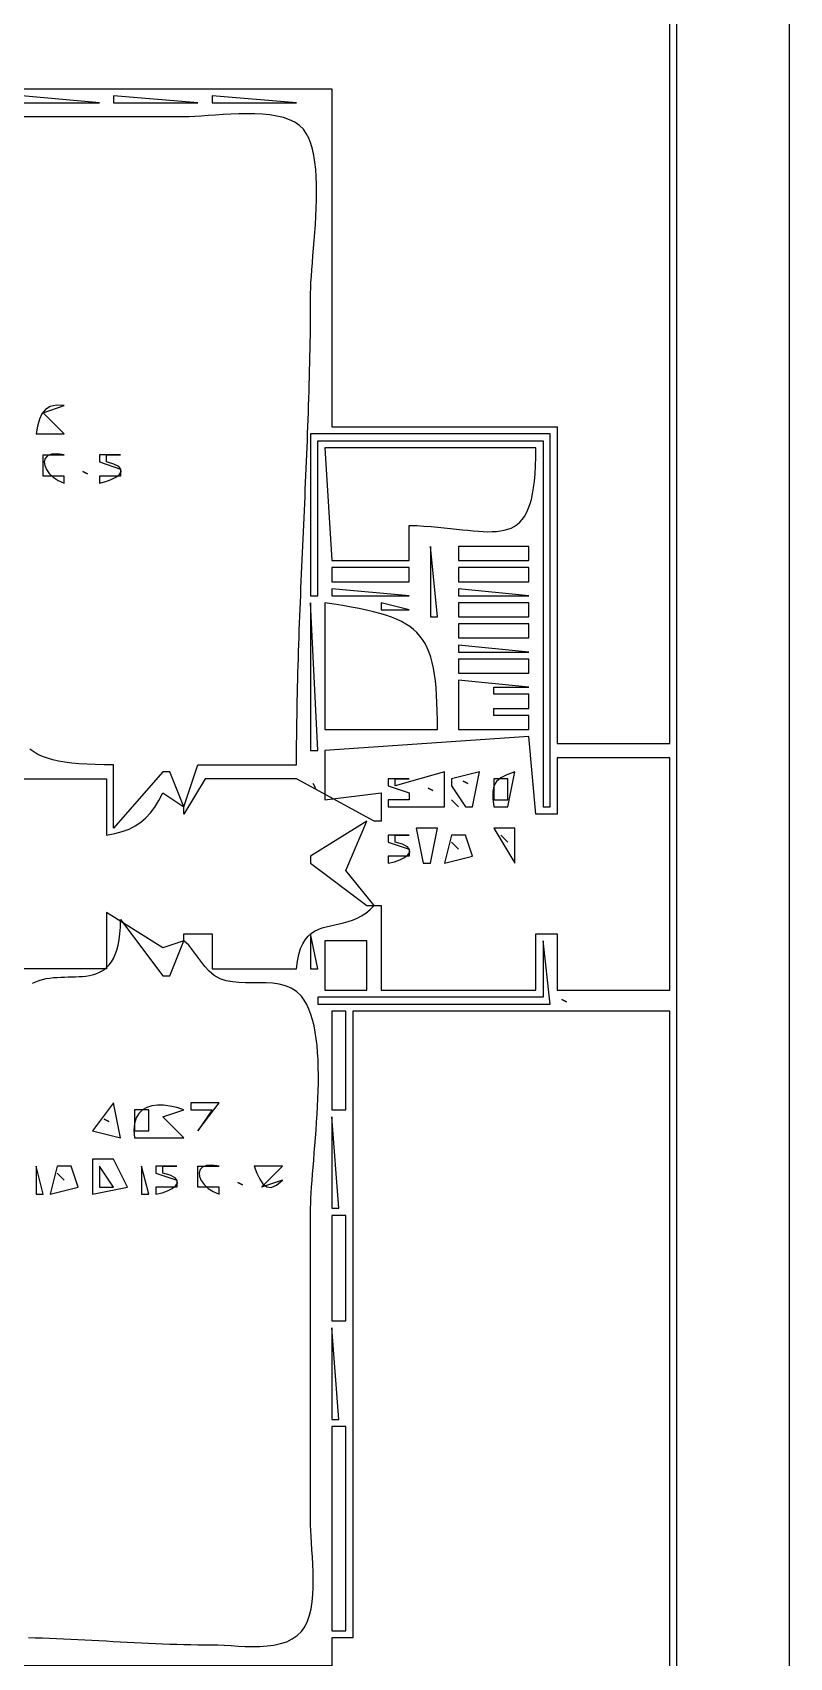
# Model space of a CAD drawing. Extents: x 0 to 1224, y 0 to 792.
# Drawn here: x 1116.5 to 1224, y 323.2 to 554 of the extents above; entities that cross this region are included whole.
import ezdxf

# ---------------------------------------------------------------- set-up
doc = ezdxf.new("R2010")
doc.units = 0
doc.layers.add('C7', color=7, linetype='CONTINUOUS')

msp = doc.modelspace()

# ---------------------------------------------------------------- linework, layer by layer
at = {"layer": 'C7'}
for points in [[(0, 792), (0, 0), (1224, 0), (1224, 792), (0, 792)], [(48, 774), (48, 133), (1208, 133), (1208, 774), (48, 774)], [(706, 546), (1159, 546), (1159, 498), (1191, 498), (1191, 453), (1207, 453), (1207, 773), (49, 773)], [(1115, 545), (1115, 544), (1126, 544), (1115, 545)], [(1128, 545), (1128, 544), (1140, 544), (1128, 545)], [(1142, 545), (1142, 544), (1154, 544), (1142, 545)], [(1154.9722, 540.2576), (1154.4303, 540.7998), (1153.7692, 541.2504), (1153.0023, 541.6167), (1152.1432, 541.9062), (1151.2053, 542.1261), (1150.2023, 542.2838), (1149.1475, 542.3867), (1148.0546, 542.442), (1146.937, 542.4573), (1145.8083, 542.4397), (1144.682, 542.3966), (1143.5716, 542.3355), (1142.4905, 542.2636), (1141.4525, 542.1883), (1140.4709, 542.1169), (1139.5592, 542.0568), (1138.7311, 542.0154), (1138, 542), (1087, 542)], [(1115.9477, 326.0365), (1116.9397, 326.0087), (1117.9336, 325.9761), (1118.9291, 325.9392), (1119.9262, 325.8983), (1120.9247, 325.8541), (1121.9244, 325.807), (1122.9254, 325.7574), (1123.9274, 325.7059), (1124.9303, 325.653), (1125.934, 325.5991), (1126.9384, 325.5447), (1127.9433, 325.4903), (1128.9487, 325.4364), (1129.9544, 325.3835), (1130.9602, 325.332), (1131.9661, 325.2824), (1132.9719, 325.2353), (1133.9775, 325.1911), (1134.9827, 325.1502), (1135.9875, 325.1133), (1136.9918, 325.0807), (1137.9953, 325.0529), (1138.998, 325.0305), (1139.9998, 325.0138), (1141.0005, 325.0035), (1142, 325), (1142.8355, 324.9831), (1143.7397, 324.9409), (1144.6981, 324.8855), (1145.6964, 324.8293), (1146.7202, 324.7846), (1147.7552, 324.7637), (1148.787, 324.7789), (1149.8012, 324.8425), (1150.7835, 324.9669), (1151.7196, 325.1643), (1152.595, 325.447), (1153.3953, 325.8275), (1154.1064, 326.3179), (1154.6777, 326.8933), (1155.1499, 327.5753), (1155.5313, 328.3511), (1155.8303, 329.2083), (1156.0551, 330.134), (1156.2142, 331.1158), (1156.3157, 332.1409), (1156.3681, 333.1968), (1156.3796, 334.2708), (1156.3586, 335.3503), (1156.3134, 336.4226), (1156.2523, 337.4753), (1156.1836, 338.4955), (1156.1158, 339.4707), (1156.057, 340.3882), (1156.0156, 341.2355), (1156, 342), (1156, 387), (1156.009, 387.6765), (1156.0347, 388.4126), (1156.0751, 389.2042), (1156.1283, 390.047), (1156.1922, 390.9366), (1156.2648, 391.8689), (1156.3441, 392.8395), (1156.4282, 393.8442), (1156.515, 394.8788), (1156.6026, 395.939), (1156.6889, 397.0204), (1156.772, 398.1189), (1156.8499, 399.2302), (1156.9205, 400.3501), (1156.9819, 401.4742), (1157.0321, 402.5983), (1157.0691, 403.7181), (1157.0909, 404.8294), (1157.0954, 405.9279), (1157.0808, 407.0094), (1157.045, 408.0696), (1156.986, 409.1042), (1156.9018, 410.109), (1156.7905, 411.0797), (1156.6499, 412.012), (1156.4783, 412.9017), (1156.2734, 413.7446), (1156.0334, 414.5363), (1155.7563, 415.2726), (1155.44, 415.9492), (1155.0826, 416.5619), (1154.6821, 417.1064), (1154.0035, 417.7764), (1153.2478, 418.2721), (1152.4265, 418.6192), (1151.5511, 418.8436), (1150.6333, 418.9711), (1149.6845, 419.0275), (1148.7163, 419.0387), (1147.7404, 419.0305), (1146.7681, 419.0287), (1145.8111, 419.0592), (1144.8809, 419.1478), (1143.9891, 419.3203), (1143.1473, 419.6026), (1142.3064, 420.0669), (1141.5878, 420.6604), (1140.9586, 421.3485), (1140.3858, 422.0967), (1139.8364, 422.8705), (1139.2777, 423.6353), (1138.6765, 424.3566), (1138, 425), (1138, 426), (1142, 426), (1142, 421), (1154, 421), (1154.124, 422.1034), (1154.3129, 423.0577), (1154.5622, 423.8755), (1154.8677, 424.5692), (1155.225, 425.1511), (1155.6296, 425.6337), (1156.0774, 426.0294), (1156.5638, 426.3508), (1157.0846, 426.6102), (1157.6354, 426.82), (1158.2118, 426.9927), (1158.8096, 427.1408), (1159.4242, 427.2766), (1160.0515, 427.4126), (1160.6869, 427.5612), (1161.3263, 427.7349), (1161.9652, 427.9461), (1162.5992, 428.2073), (1163.2241, 428.5308), (1163.8354, 428.9291), (1164.4288, 429.4147), (1165, 430), (1166, 430), (1166, 418), (1188, 418), (1188, 426), (1191, 426), (1191, 418), (1207, 418), (1207, 451), (1191, 451), (1191, 443), (1188, 443), (1187, 454), (1158, 452), (1158, 445), (1166, 446), (1166, 442), (1165, 442), (1154, 448), (1141, 448), (1138, 443), (1138, 444), (1140, 450), (1154, 450), (1154.0013, 451.0083), (1154.0052, 452.0162), (1154.0116, 453.0236), (1154.0205, 454.0307), (1154.0317, 455.0373), (1154.0452, 456.0435), (1154.0609, 457.0492), (1154.0787, 458.0546), (1154.0985, 459.0596), (1154.1203, 460.0643), (1154.144, 461.0685), (1154.1694, 462.0724), (1154.1966, 463.076), (1154.2254, 464.0792), (1154.2558, 465.0821), (1154.2876, 466.0846), (1154.3209, 467.0869), (1154.3554, 468.0888), (1154.3912, 469.0905), (1154.4282, 470.0918), (1154.4662, 471.0929), (1154.5053, 472.0937), (1154.5452, 473.0943), (1154.586, 474.0946), (1154.6275, 475.0946), (1154.6697, 476.0945), (1154.7126, 477.0941), (1154.7559, 478.0935), (1154.7997, 479.0927), (1154.8438, 480.0916), (1154.8882, 481.0905), (1154.9328, 482.0891), (1154.9776, 483.0876), (1155.0223, 484.0859), (1155.0671, 485.084), (1155.1117, 486.082), (1155.1561, 487.0799), (1155.2002, 488.0777), (1155.244, 489.0753), (1155.2873, 490.0728), (1155.3302, 491.0703), (1155.3724, 492.0676), (1155.4139, 493.0649), (1155.4547, 494.0621), (1155.4946, 495.0593), (1155.5337, 496.0564), (1155.5717, 497.0535), (1155.6087, 498.0505), (1155.6445, 499.0475), (1155.679, 500.0445), (1155.7123, 501.0415), (1155.7441, 502.0385), (1155.7745, 503.0355), (1155.8033, 504.0325), (1155.8305, 505.0295), (1155.8559, 506.0266), (1155.8796, 507.0238), (1155.9014, 508.021), (1155.9212, 509.0183), (1155.939, 510.0156), (1155.9547, 511.013), (1155.9682, 512.0106), (1155.9794, 513.0082), (1155.9883, 514.0059), (1155.9947, 515.0038), (1155.9986, 516.0018), (1156, 517), (1156.0121, 517.7148), (1156.0463, 518.5073), (1156.0988, 519.3697), (1156.1659, 520.2946), (1156.2441, 521.2744), (1156.3296, 522.3014), (1156.4189, 523.3682), (1156.5082, 524.4672), (1156.594, 525.5908), (1156.6725, 526.7315), (1156.7402, 527.8817), (1156.7934, 529.0338), (1156.8285, 530.1802), (1156.8417, 531.3135), (1156.8294, 532.4261), (1156.7881, 533.5103), (1156.714, 534.5587), (1156.6036, 535.5636), (1156.4531, 536.5176), (1156.2589, 537.4129), (1156.0173, 538.2422), (1155.7248, 538.9978), (1155.3777, 539.6721), (1154.9723, 540.2577)], [(1117, 497), (1121, 497), (1118, 500), (1121, 501), (1119.8661, 501.0623), (1118.9872, 500.8793), (1118.3228, 500.4714), (1117.8324, 499.859), (1117.4755, 499.0627), (1117.2115, 498.1028), (1117, 497)], [(1156, 497), (1156, 474), (1157, 474), (1157, 496), (1189, 496), (1189, 444), (1190, 444), (1190, 497), (1156, 497)], [(1121, 490), (1121, 491), (1118, 491), (1118, 494), (1121, 494), (1119.9802, 494.1463), (1119.1989, 494.0889), (1118.6445, 493.8617), (1118.3055, 493.4985), (1118.1705, 493.0334), (1118.2279, 492.5002), (1118.4663, 491.9328), (1118.8742, 491.3651), (1119.4401, 490.8312), (1120.1525, 490.3648), (1121, 490)], [(1126, 494), (1126, 493), (1129, 492), (1129, 491), (1126, 491), (1126, 490), (1126.8898, 490.2117), (1127.6847, 490.4919), (1128.3419, 490.8242), (1128.8187, 491.1925), (1129.0722, 491.5802), (1129.0599, 491.9711), (1128.7389, 492.3489), (1128.0665, 492.6973), (1127, 493), (1127, 494), (1129, 494), (1126, 494)], [(1158, 495), (1159, 479), (1170, 479), (1170, 484), (1171.0653, 483.9585), (1172.0953, 483.8996), (1173.0903, 483.8269), (1174.0504, 483.7436), (1174.9759, 483.6535), (1175.8672, 483.5598), (1176.7244, 483.4662), (1177.5479, 483.376), (1178.3379, 483.2929), (1179.0947, 483.2202), (1179.8185, 483.1615), (1180.5097, 483.1202), (1181.1684, 483.0999), (1181.795, 483.104), (1182.3897, 483.1359), (1182.9527, 483.1992), (1183.4845, 483.2974), (1183.9851, 483.434), (1184.455, 483.6124), (1184.8943, 483.8361), (1185.3033, 484.1086), (1185.6823, 484.4334), (1186.0316, 484.814), (1186.3513, 485.2538), (1186.6419, 485.7564), (1186.9036, 486.3252), (1187.1365, 486.9638), (1187.3411, 487.6755), (1187.5175, 488.4639), (1187.666, 489.3325), (1187.7869, 490.2847), (1187.8805, 491.3241), (1187.9471, 492.4541), (1187.9868, 493.6782), (1188, 495), (1158, 495)], [(1123.666626, 491.666656), (1124.333374, 491.333344), (1123.666626, 491.666656)], [(1173, 481), (1173, 471), (1174, 471), (1173, 481)], [(1177, 481), (1177, 479), (1187, 479), (1187, 481), (1177, 481)], [(1159, 478), (1159, 476), (1170, 476), (1170, 478), (1159, 478)], [(1177, 478), (1177, 476), (1187, 476), (1187, 478), (1177, 478)], [(1159, 475), (1159, 474), (1170, 474), (1159, 475)], [(1177, 475), (1177, 474), (1187, 474), (1177, 475)], [(1156, 473), (1156, 452), (1157, 452), (1156, 473)], [(1158, 473), (1158, 455), (1174, 455), (1173.9938, 456.331), (1173.9741, 457.5873), (1173.9385, 458.7714), (1173.8852, 459.8859), (1173.8118, 460.9333), (1173.7164, 461.9162), (1173.5968, 462.8372), (1173.451, 463.6988), (1173.2767, 464.5036), (1173.072, 465.254), (1172.8347, 465.9528), (1172.5626, 466.6023), (1172.2538, 467.2053), (1171.906, 467.7641), (1171.5172, 468.2815), (1171.0853, 468.76), (1170.6082, 469.202), (1170.0837, 469.6102), (1169.5098, 469.9871), (1168.8843, 470.3353), (1168.2052, 470.6573), (1167.4704, 470.9557), (1166.6776, 471.233), (1165.8249, 471.4918), (1164.9101, 471.7347), (1163.9312, 471.9641), (1162.8859, 472.1827), (1161.7723, 472.3931), (1160.5881, 472.5977), (1159.3314, 472.7991), (1158, 473)], [(1166, 473), (1166, 472), (1170, 472), (1166, 473)], [(1177, 473), (1177, 471), (1187, 471), (1187, 473), (1177, 473)], [(1177, 470), (1177, 468), (1187, 468), (1187, 470), (1177, 470)], [(1177, 467), (1177, 466), (1187, 466), (1177, 467)], [(1177, 465), (1177, 463), (1187, 463), (1187, 465), (1177, 465)], [(1177, 462), (1177, 455), (1187, 455), (1187, 457), (1182, 457), (1182, 458), (1187, 458), (1187, 460), (1182, 460), (1182, 461), (1187, 461), (1177, 462)], [(1114, 448), (1127, 448), (1127, 440), (1128.1859, 440.2222), (1129.2548, 440.5079), (1130.2186, 440.8649), (1131.0888, 441.3007), (1131.8771, 441.823), (1132.5952, 442.4394), (1133.2549, 443.1577), (1133.8678, 443.9854), (1134.4456, 444.9303), (1135, 446), (1138, 444), (1136, 449), (1135, 449), (1128, 441), (1128, 450), (1126.657, 450.0081), (1125.3945, 450.034), (1124.2102, 450.0803), (1123.1017, 450.1493), (1122.0665, 450.2435), (1121.1023, 450.3654), (1120.2066, 450.5173), (1119.3771, 450.7018), (1118.6114, 450.9213), (1117.9071, 451.1783), (1117.2617, 451.4751), (1116.673, 451.8144), (1116.1385, 452.1984)], [(1167, 448), (1167, 447), (1170, 446), (1170, 445), (1167, 445), (1167, 444), (1175, 444), (1175, 449), (1168, 447), (1168, 448), (1170, 448), (1167, 448)], [(1176, 448), (1176, 447), (1178, 444), (1179, 444), (1180, 449), (1176, 448)], [(1182, 444), (1184, 444), (1185, 449), (1183.8519, 448.5726), (1182.991, 448.12), (1182.389, 447.5998), (1182.0172, 446.97), (1181.8475, 446.1882), (1181.8512, 445.2122), (1182, 444)], [(1182, 448), (1182, 445), (1184, 445), (1184, 448), (1182, 448)], [(1156.333374, 447.333344), (1156.666626, 446.666656), (1156.333374, 447.333344)], [(1172.666626, 446.666656), (1173.333374, 446.333344), (1172.666626, 446.666656)], [(1177.666626, 447.666656), (1178.333374, 447.333344), (1177.666626, 447.666656)], [(1176, 445), (1177, 444), (1176, 445)], [(1164, 442), (1156, 437), (1156, 436), (1164, 430), (1165, 430), (1161, 435), (1164, 442)], [(1171, 441), (1172, 436), (1173, 436), (1174, 441), (1171, 441)], [(1182, 441), (1185, 436), (1185, 441), (1182, 441)], [(1167, 440), (1167, 439), (1170, 438), (1170, 437), (1167, 437), (1167, 436), (1167.8898, 436.2117), (1168.6847, 436.4919), (1169.3419, 436.8242), (1169.8187, 437.1925), (1170.0722, 437.5802), (1170.0599, 437.9711), (1169.7389, 438.3489), (1169.0665, 438.6973), (1168, 439), (1168, 440), (1170, 440), (1167, 440)], [(1176, 440), (1175, 436), (1179, 437), (1178, 440), (1176, 440)], [(1176, 439), (1177, 438), (1176, 439)], [(1183, 440), (1184, 439), (1183, 440)], [(1116.4869, 418.9595), (1116.9555, 419.1819), (1117.4377, 419.3625), (1117.9317, 419.5061), (1118.4354, 419.617), (1118.9472, 419.6999), (1119.4651, 419.7593), (1119.9872, 419.7998), (1120.5118, 419.8259), (1121.037, 419.8422), (1121.5608, 419.8533), (1122.0815, 419.8637), (1122.5973, 419.878), (1123.1061, 419.9008), (1123.6062, 419.9365), (1124.0958, 419.9898), (1124.5729, 420.0652), (1125.0357, 420.1673), (1125.4823, 420.3006), (1125.911, 420.4697), (1126.3198, 420.6791), (1126.7069, 420.9335), (1127.0704, 421.2374), (1127.4084, 421.5953), (1127.7192, 422.0117), (1128.0008, 422.4914), (1128.2514, 423.0387), (1128.4692, 423.6583), (1128.6522, 424.3547), (1128.7986, 425.1326), (1128.9067, 425.9963), (1128.9744, 426.9506), (1129, 428), (1135, 420), (1136, 420), (1138, 425), (1135, 424), (1127, 429), (1127, 421), (1114, 421)], [(1156, 426), (1156, 421), (1157, 421), (1156, 426)], [(1189, 425), (1189, 417), (1157, 417), (1157, 416), (1190, 416), (1189, 425)], [(1158, 425), (1158, 418), (1164, 418), (1164, 425), (1158, 425)], [(1191.666626, 416.666656), (1192.333374, 416.333344), (1191.666626, 416.666656)], [(1162, 415), (1162, 326), (1159, 326), (1159, 322), (983, 322), (983, 213), (1007, 215), (1007, 134), (1207, 134), (1207, 415), (1162, 415)], [(1159, 415), (1159, 401), (1161, 401), (1161, 415), (1159, 415)], [(1128, 402), (1125, 398), (1129, 397), (1128, 402)], [(1131, 397), (1138, 397), (1135, 400), (1138, 401), (1137.012, 401.3037), (1136.0482, 401.5178), (1135.1234, 401.6345), (1134.2524, 401.6459), (1133.4501, 401.544), (1132.7312, 401.3211), (1132.1106, 400.9692), (1131.6031, 400.4805), (1131.2234, 399.8471), (1130.9865, 399.0611), (1130.907, 398.1147), (1131, 397)], [(1139, 402), (1139, 401), (1142, 401), (1140, 398), (1143, 402), (1139, 402)], [(1126.666626, 399.666656), (1127.333374, 399.333344), (1126.666626, 399.666656)], [(1131, 401), (1131, 398), (1133, 398), (1133, 401), (1131, 401)], [(1159, 400), (1159, 387), (1160, 387), (1159, 400)], [(1117, 393), (1117, 389), (1118, 389), (1117, 393)], [(1120, 393), (1119, 389), (1123, 390), (1122, 393), (1120, 393)], [(1125, 394), (1125, 389), (1130, 390), (1128, 394), (1125, 394)], [(1126, 393), (1126, 390), (1127, 390), (1128, 390), (1126, 393)], [(1132, 393), (1132, 389), (1133, 389), (1132, 393)], [(1134, 393), (1134, 392), (1137, 391), (1137, 390), (1134, 390), (1134, 389), (1134.8898, 389.2117), (1135.6847, 389.4919), (1136.3419, 389.8242), (1136.8187, 390.1925), (1137.0722, 390.5802), (1137.0599, 390.9711), (1136.7389, 391.3489), (1136.0665, 391.6973), (1135, 392), (1135, 393), (1137, 393), (1134, 393)], [(1143, 389), (1143, 390), (1140, 390), (1140, 393), (1143, 393), (1141.9802, 393.1463), (1141.1989, 393.0889), (1140.6445, 392.8617), (1140.3055, 392.4985), (1140.1705, 392.0334), (1140.2279, 391.5002), (1140.4663, 390.9328), (1140.8742, 390.3651), (1141.4401, 389.8312), (1142.1525, 389.3648), (1143, 389)], [(1148, 393), (1148.3568, 392.0001), (1148.7618, 391.1368), (1149.229, 390.471), (1149.7724, 390.0636), (1150.406, 389.9753), (1151.1438, 390.2672), (1152, 391), (1149, 390), (1152, 393), (1148, 393)], [(1120, 392), (1121, 391), (1120, 392)], [(1145.666626, 390.666656), (1146.333374, 390.333344), (1145.666626, 390.666656)], [(1159, 386), (1159, 371), (1161, 371), (1161, 386), (1159, 386)], [(1159, 370), (1159, 357), (1160, 357), (1159, 370)], [(1159, 356), (1159, 327), (1161, 327), (1161, 356), (1159, 356)]]:
    msp.add_lwpolyline(points, dxfattribs=at)

doc.saveas('drawing.dxf')
